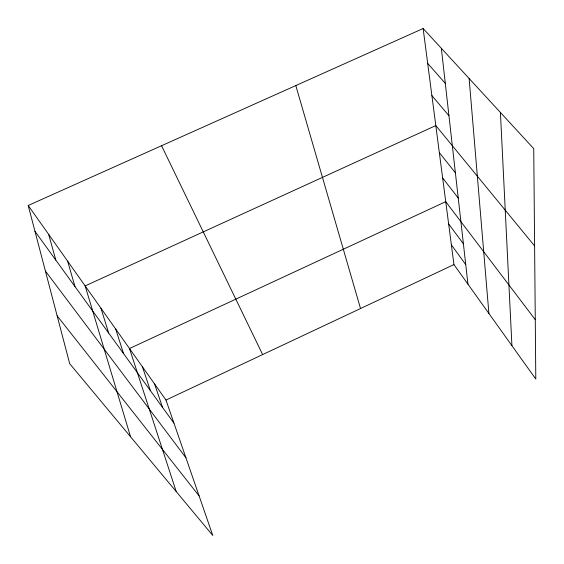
<?xml version="1.0" encoding="UTF-8"?>
<svg xmlns="http://www.w3.org/2000/svg" width="564" height="564" viewBox="0 0 564 564"><rect width="100%" height="100%" fill="white"/><g stroke="black" fill="none" stroke-linecap="round" stroke-linejoin="round"><path stroke-width="0.85" d="M165.978 400.052L453.949 264.587L423.134 28.524L28.2 205.479L69.689 363.66L212.776 535.476L165.978 400.052L28.2 205.479M423.134 28.524L533.741 148.649L535.8 379.071L453.949 264.587M427.681 63.38L445.299 83.359M431.89 95.633L448.951 115.726M534.609 245.953L435.803 125.575L85.15 285.906L130.538 436.726M439.335 152.647L455.381 172.774M57.133 315.791L199.092 495.876M442.641 177.949L458.229 198.027M535.271 319.696L445.736 201.665L129.494 348.531L176.236 491.604M45.388 271.016L185.923 457.771M448.641 223.922L463.396 243.796M451.369 244.861L465.737 264.594M34.996 231.388L173.959 423.155M161.565 145.723L262.634 354.587M154.557 383.922L162.531 407.377M142.424 366.783L150.362 390.591M115.705 329.059L123.516 353.543M100.956 308.226L108.662 333.042M295.811 85.573L360.53 308.536M67.624 261.16L74.991 286.582M48.701 234.434L55.815 260.124M441.344 48.3L467.951 284.171M469.128 78.474L488.903 313.478M500.416 112.455L511.922 345.676"/></g></svg>
